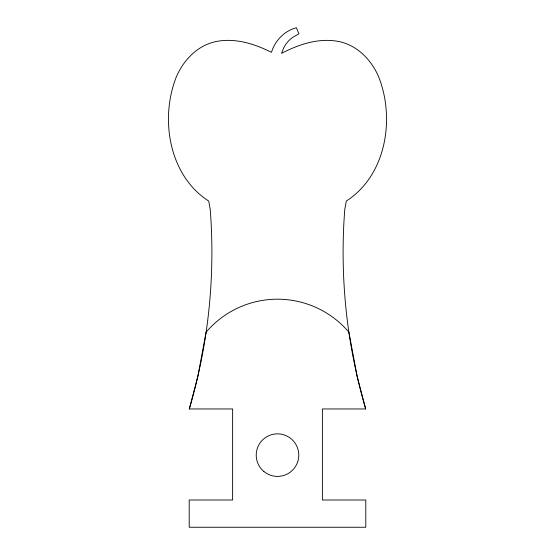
<?xml version="1.0" encoding="UTF-8"?>
<svg xmlns="http://www.w3.org/2000/svg" width="555" height="555" viewBox="0 0 555 555"><rect width="100%" height="100%" fill="white"/><g stroke="black" fill="none" stroke-linecap="round" stroke-linejoin="round"><path stroke-width="0.83" d="M189.31 408.959L197.823 376.45L206.113 332.174A93.746 93.746 0 0 1 348.887 332.174L357.177 376.45L365.69 408.959L322.379 408.959L322.379 500.006L365.794 500.006L365.794 527.25L189.206 527.25L189.206 500.006L232.621 500.006L232.621 408.959L189.31 408.959A554.618 554.618 0 0 0 210.234 209.492L208.715 201.063C168.984 175.581 159.791 119.047 176.199 77.214C183.226 60.481 197.08 45.794 215.243 41.715C234.55 37.532 254.273 43.678 271.464 52.316C275.023 40.57 284.41 30.837 296.412 27.75L298.951 33.786L292.679 37.352A28.818 28.818 0 0 0 283.577 48.132L281.545 53.356C299.242 44.136 319.687 37.386 339.757 41.715C357.919 45.794 371.774 60.481 378.801 77.214C395.209 119.047 386.016 175.581 346.285 201.063L344.766 209.492A554.618 554.618 0 0 0 365.69 408.959M263.819 471.431A21.284 21.284 0 0 0 298.458 458.825A21.284 21.284 0 0 0 270.223 435.127A21.284 21.284 0 0 0 263.819 471.431"/></g></svg>
